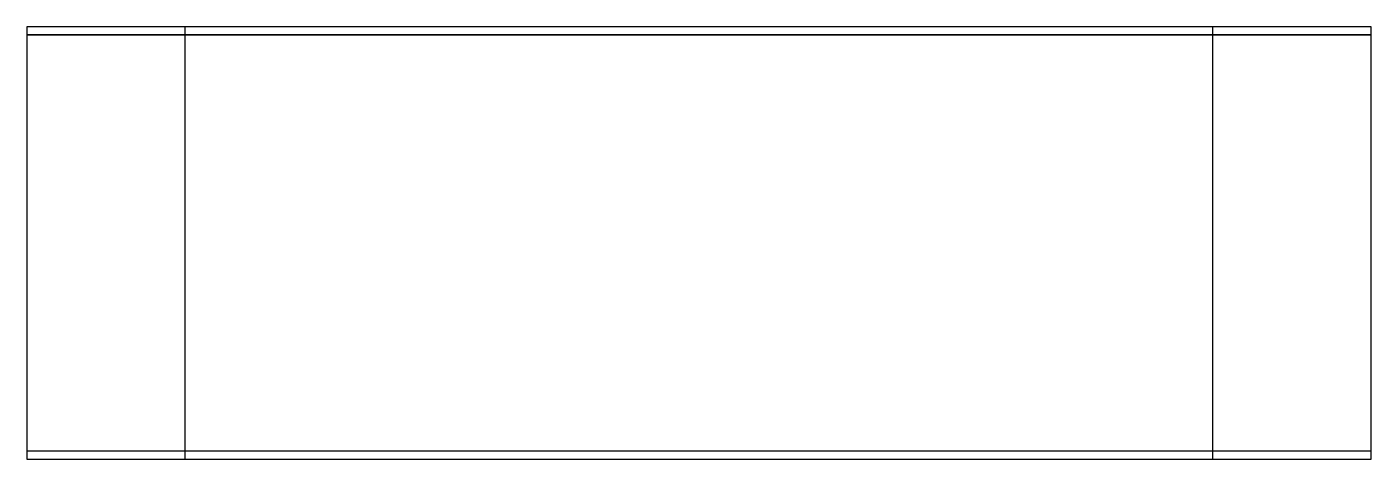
# Model space of a CAD drawing. Extents: x -20 to 150, y -54 to 1.
import ezdxf

# ---------------------------------------------------------------- set-up
doc = ezdxf.new("R2010")
doc.units = 0
doc.layers.get('0').update_dxf_attribs({"linetype": 'CONTINUOUS'})

msp = doc.modelspace()

# ---------------------------------------------------------------- linework, layer by layer
at = {"linetype": 'CONTINUOUS'}
for p, q in [((150, 1), (-20, 1)), ((-20, 1), (-20, 0)), ((-20, 0), (150, 0)), ((150, 0), (-20, 0)), ((-20, 0), (-20, -53.62)), ((-20, 0), (150, 0)), ((150, 0), (-20, 0)), ((0, -53.62), (0, 1)), ((130, -53.62), (130, 1)), ((150, 0), (150, 1)), ((150, -53.62), (150, 0)), ((150, -52.62), (-20, -52.62)), ((-20, -53.62), (150, -53.62))]:
    msp.add_line(p, q, dxfattribs=at)

doc.saveas('drawing.dxf')
